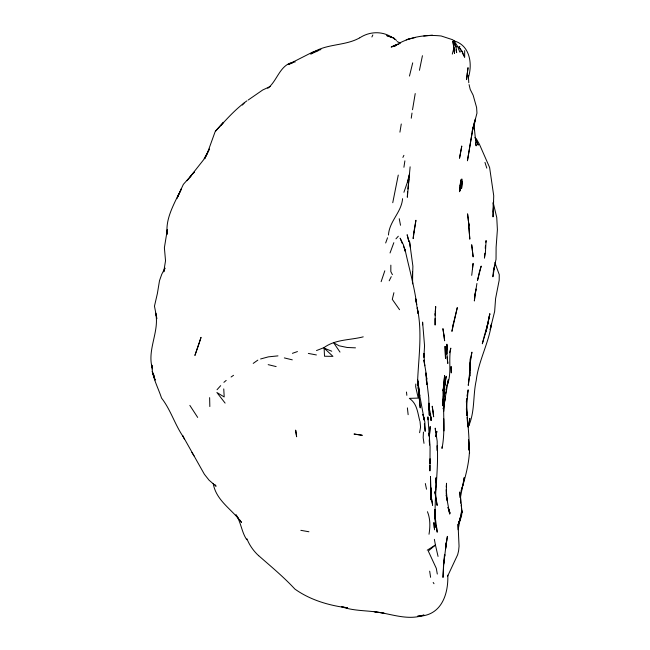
<?xml version="1.0" encoding="UTF-8"?>
<svg xmlns="http://www.w3.org/2000/svg" width="650" height="650" viewBox="0 0 650 650"><rect width="100%" height="100%" fill="white"/><g stroke="black" fill="none" stroke-linecap="round" stroke-linejoin="round"><path stroke-width="0.97" d="M390.845 265.143L390.821 271.611L392.429 274.698M462.28 52.853L464.661 57.094L464.677 50.627M426.831 378.763L426.376 378.812L426.368 380.673L426.831 378.763L425.856 372.954L428.732 397.516L429.276 415.236L428.976 403.138L429.301 409.63L429.317 408.769L430.625 414.464L430.731 420.079M429.942 465.368L429.918 470.909L430.064 458.843L429.967 463.507M468.325 75.636L468.788 82.745M423.857 357.167L423.898 353.632L424.694 365.763L423.954 360.108L425.937 372.312L426.798 384.442L426.376 378.812M436.02 477.587L435.841 488.101M443.438 395.785L443.202 405.827L443.43 395.614M446.704 353.852L446.932 344.183L446.672 353.917L446.859 345.337L446.631 351.293L447.809 363.447L447.038 356.923M469.698 375.009L468.276 385.352L469.771 371.402L469.641 374.197M417.625 380.372C418.722 356.257 422.419 331.931 417.267 307.897L418.096 313.56L415.683 298.886L416.731 304.574C414.261 285.943 409.037 268.019 405.08 249.722L405.153 251.574M443.202 405.827L443.438 395.639M429.975 463.434L430.073 446.769L427.911 416.861L427.993 419.819M412.425 282.604L412.896 266.207L409.459 240.963L410.256 247.041M435.809 482.828L435.947 478.213M434.639 509.673L435.752 527.369C433.233 500.077 438.839 472.875 437.247 445.608L437.255 450.613L437.182 441.212L435.224 428.147L435.638 432.843M446.217 494.301L446.534 483.251L446.241 486.964M485.436 245.797L485.257 248.365M167.221 234.081L167.359 229.418L164.385 247.764L165.531 260.78L163.743 271.741M446.387 386.823L446.257 390.512L446.526 388.001L446.217 389.902M402.577 198.664C401.513 212.355 389.358 221.041 388.456 235.04M412.441 281.019L412.506 271.789L412.644 283.871M443.211 389.87L443.471 407.566L443.211 389.87L444.616 375.594L443.17 390.788L443.251 389.033M443.349 399.368L442.967 404.95L444.324 393.152L443.04 401.294M423.442 432.087L423.174 437.677L423.987 443.332M407.607 191.734L407.331 197.259L410.118 166.831M435.191 314.868L435.289 312.999L435.11 325.065L435.012 318.589M415.813 384.036L415.675 386.709L418.243 398.092L409.321 398.352C417.194 403.618 417.576 412.62 419.746 420.745M435.183 315.583L435.695 306.564L435.216 312.138M442.122 446.599L442.008 448.443C446.282 426.701 441.366 404.454 444.933 382.655L443.284 400.229L444.259 388.221L446.176 376.269L443.617 392.844M434.509 529.799L433.916 522.494L434.265 527.898M423.914 357.037L424.548 345.702L422.598 322.067L422.622 324.87M408.98 178.831L407.94 188.963M429.341 436.678L430.194 426.506L429.366 436.516M444.283 557.212L444.511 554.45M484.851 253.232L484.445 258.107L485.404 252.566L486.094 240.533L485.875 242.287M469.641 364.926L469.788 363.212M493.293 272.196L492.895 276.794L494.853 265.046L493.334 271.213L496.031 259.326L496.113 247.252L497.396 229.653L496.754 217.539L493.131 202.345M447.801 575.193C448.492 594.839 440.936 616.273 417.633 616.216L424.076 615.079C407.55 620.986 390.731 613.567 374.238 611.65L384.272 613.34L382.33 613.031M435.809 488.954L435.191 493.114M443.625 563.631L444.015 559.967M466.318 402.22L466.765 398.223M472.469 268.938L473.111 263.372L471.721 275.356M429.008 534.243C430.235 526.719 430.406 518.879 427.44 511.712M468.423 77.407C472.591 63.984 470.015 45.63 454.569 41.047M444.665 400.148L443.284 408.858L448.419 379.446L446.94 385.816C452.189 373.734 448.167 360.612 450.808 348.124L449.573 352.714M469.446 451.799C468.747 465.262 465.01 478.497 461.021 491.319M443.649 563.566L444.795 554.678L444.226 558.48M445.543 548.917L446.615 540.613L443.519 565.411L442.991 577.452L443.942 560.398M445.534 548.998L447.403 536.364L445.729 546.154M435.134 493.041L435.532 490.262M467.878 426.701L467.049 417.503M411.247 118.211L411.994 113.059M403.918 167.278L404.877 160.875M435.167 493.285L435.549 490.758L435.11 493.594M474.996 295.417L476.929 283.473M415.22 93.559L412.523 109.736M435.858 436.629L436.849 431.332L435.898 436.694M399.929 132.145L401.269 123.996M445.599 393.697L445.908 391.804M472.29 131.471L467.431 160.786L473.192 126.75L472.217 131.349L476.962 113.124L476.604 107.494L473.135 95.184L470.194 89.383L469.081 84.63M419.599 432.689L420.566 427.148L420.03 421.501M466.993 396.224L468.154 389.838L466.383 409.126L467.009 415.634L466.513 403.528C466.984 419.087 469.576 434.566 469.056 450.214L468.52 439.887L469.584 453.034M488.597 320.06L489.848 313.674L486.753 328.916L482.316 343.785L483.689 338.333M419.445 70.297L422.435 55.705M458.632 522.624C463.718 513.207 460.728 502.093 459.867 491.912L459.94 497.526M443.284 408.858L445.608 396.939M489.734 314.251L485.834 331.947L488.312 321.937L483.917 337.423M398.263 175.077L392.754 202.694M409.467 76.066L412.709 62.855M393.9 292.711L392.291 299.349L399.563 309.709M458.575 523.697L460.541 516.969L458.128 529.742L458.039 524.136L459.054 546.219L458.599 550.842L457.657 554.726L447.622 576.168M452.294 54.096L453.968 47.742L452.887 41.202L456.04 47.019L456.666 52.666L455.991 49.839M458.697 523.299L460.541 516.969M384.808 270.806L381.136 281.686M407.396 182.179L409.606 173.769L408.306 179.644L403.926 192.286M163.857 271.733L164.97 268.068L161.744 274.316L159.51 280.637L157.398 293.434L154.464 306.174L156.902 318.671M199.582 341.9L201.045 337.334L194.903 355.461L199.298 342.818M473.525 124.971L475.556 118.633L474.435 124.166L474.443 129.773M461.256 490.214L463.344 483.957L464.238 477.547L460.59 496.706L460.655 503.181M390.041 252.964L393.827 242.694M470.421 359.361L471.924 352.137L470.031 364.089L469.869 370.549L470.348 358.507L469.844 376.155L469.633 372.442M176.898 198.689L181.488 188.606L177.539 196.901L178.206 195.065C172.396 207.204 165.539 220.106 167.18 234.008M385.669 242.978L387.546 237.778M468.13 427.05C475.183 412.531 472.753 395.866 476.223 380.461C478.449 361.099 488.605 343.509 491.433 324.131L490.141 329.656L494.65 311.415L495.593 298.537L499.184 280.239L499.257 274.633L494.861 262.576M177.539 196.901L183.365 184.356L194.269 172.153L193.066 173.582M371.906 36.985L372.832 34.97M402.894 157.422L403.894 155.342M389.179 280.792L391.259 276.673M215.589 130.894L223.519 122.289L215.118 131.739L206.903 154.456L204.628 158.811L209.406 149.021L203.531 159.835L189.605 177.442M458.689 522.454L459.192 521.601M187.037 180.724L191.254 175.727M217.043 389.699L220.683 385.653M395.956 238.834L398.312 236.234M242.344 105.056L244.172 103.058M220.773 125.637C228.719 116.716 237.185 107.908 246.903 100.831M267.776 88.319C277.932 80.291 279.971 63.269 295.23 61.953M223.893 382.346L226.192 380.421M248.162 100.043L262.722 89.984L270.278 86.466M253.216 363.391L257.822 360.124M231.107 377.008L233.537 375.31M427.229 550.192L435.435 545.025L434.371 539.346M359.531 37.936C344.362 46.418 325.171 43.274 310.7 54.047L318.126 50.789M324.155 347.498C335.782 339.154 350.098 340.267 363.22 336.838M398.718 43.501C411.474 36.538 426.896 34.393 441.212 35.994L452.969 39.837M398.003 43.972L391.162 47.052L395.817 45.606M359.783 37.822C369.736 31.232 382.704 30.875 392.608 37.765L386.726 35.596L393.648 37.936L396.5 40.43M316.509 350.553L323.716 347.742M292.541 62.993L288.023 64.594L313.024 51.894L320.921 49.571M292.402 353.332L297.448 351.577M460.858 50.31L458.949 46.922L459.891 46.597M464.661 57.094L462.069 51.309L459.745 52.016L457.519 46.256L453.741 40.398L454.862 45.118M395.891 45.492L392.226 46.572L395.988 45.484M260.609 358.971L268.426 356.85L277.973 355.875M408.712 39.089L406.226 39.739L414.879 37.611M395.159 45.078L398.848 44.379M432.445 35.124L423.751 36.034M355.477 347.848L347.116 347.474L339.097 345.8L333.669 342.802L339.991 352.089M308.921 531.765L300.844 530.327M375.806 611.918C364.398 610.423 352.633 610.732 341.689 606.751L347.588 607.856C329.022 605.54 310.204 600.023 294.873 589.054C283.717 577.005 271.066 566.564 258.733 555.726M308.344 353.413L316.404 354.949M284.334 357.914L292.281 359.84M268.182 364.65L276.136 366.584M324.123 348.083L332.946 356.363L324.521 356.241L324.123 348.083L331.752 351.236M456.584 46.264L457.031 46.491M397.126 41.519L400.433 43.249M258.659 555.709C253.695 551.184 249.413 545.196 246.951 538.809M184.389 439.067L182.715 435.76L204.376 474.264L209.072 480.188L216.076 486.265L215.044 484.729M225.111 403.098L216.897 392.527L224.193 396.947L223.754 388.928M238.176 517.863L235.934 514.776C241.158 522.372 241.532 532.114 246.781 539.744M239.306 519.399L241.548 522.486C232.042 509.364 216.117 500.679 213.216 483.543M458.949 46.922L462.069 51.309M393.648 37.936L394.558 39.301M189.841 405.381L197.681 417.422M433.184 582.457L433.997 583.716M191.88 452.424L194.017 455.886M183.138 436.613C174.777 424.393 170.674 409.76 161.541 398.068C157.991 387.181 151.881 376.789 151.873 365.072L152.393 367.9M476.157 138.515L479.456 144.349L489.604 167.456L493.732 195.772L493.017 216.897L493.569 201.362L493.488 206.968L493.017 203.239M474.971 137.386L478.246 145.129L475.906 139.36M402.334 243.498L400.132 238.176L403.423 244.863L405.267 250.591L403.431 246.155M453.741 40.398L456.04 47.019M484.973 162.403L486.793 168.131M448.094 507.431L450.052 513.24L448.118 507.504L449.735 514.085L446.217 495.235L447.306 500.736L446.201 489.694M430.024 414.521L431.283 419.25L430.073 413.562L431.186 420.331L430.073 413.562M417.666 380.689L419.746 395.614L418.218 387.481L424.288 420.071L422.939 414.367L424.848 421.915L425.181 431.34L424.352 423.832M438.051 556.416L435.435 545.025L428.269 551.013L436.312 568.376L437.304 574.048M418.259 388.131L418.689 389.935M156.561 316.875L155.675 313.186C159.697 331.776 146.534 350.188 152.506 368.875M423.589 417.064L424.288 420.071M429.244 410.012L429.634 411.743M475.507 143.032L476.141 145.852L474.411 128.911M425.336 483.535L426.506 489.223M399.238 218.709L400.522 225.266M435.159 494.187L437.157 505.473L435.142 491.335M417.649 380.705L419.266 393.794M417.974 382.558L418.982 389.09M418.324 388.919L420.217 407.916L417.568 379.502L418.316 386.027M429.674 571.171L430.601 577.314M435.589 520.024L437.198 532.212L436.378 525.688M452.887 41.202L454.504 53.389L453.968 47.742M434.923 516.222L434.493 512.501M435.167 518.082L435.524 520.886L434.647 509.754M406.477 392.015L406.843 395.314M407.387 407.891L408.143 414.684M429.301 440.375L429.561 445.006L429.341 438.953M429.227 435.931L429.114 432.9L429.163 435.711M435.24 518.375L435.037 509.632L435.037 515.247M209.633 397.637L209.828 406.559M434.59 509.681L434.688 514.361L434.647 510.331M443.991 430.893L443.779 418.803M493.496 205.392L493.309 212.233L493.496 205.392M430.893 493.399L430.836 499.866L430.495 476.556L430.828 494.26L430.966 487.801L430.893 493.399M443.788 408.029L443.657 411.491L443.991 405.023L443.788 408.029M462.012 183.706L461.581 188.427L462.272 180.895L462.012 183.706M460.086 185.299L459.493 191.734L460.939 179.749L460.086 185.299M474.971 294.556L474.354 300.983L475.971 289.014L474.971 294.556M460.817 184.486L460.2 190.913L461.874 178.953L460.817 184.486M413.839 232.204L413.132 238.623L415.935 220.269L413.839 232.204M469.755 418.389L468.886 425.246L469.755 418.389M467.317 73.231L466.554 79.649L468.016 67.665L467.317 73.231M461.931 512.696L461.484 516.173L459.712 521.146L461.76 510.583L461.931 512.696L461.346 505.253L461.931 512.696M453.034 324.984L451.921 331.378L457.299 307.588L453.034 324.984M461.76 146.169L459.55 158.096L461.76 146.169M479.489 271.57L477.506 280.499L481.195 266.077L479.489 271.57M362.131 435.264L354.006 434.038L362.148 435.264M295.831 430.828L295.523 430.121L296.627 436.759L295.831 430.828M155.082 379.909L152.246 371.572L155.082 379.909M407.509 236.088L407.144 234.723L408.947 241.792L407.509 236.088M432.616 505.164L430.893 494.821L432.616 505.164M154.123 377.301L153.571 374.498L154.123 377.301M443.974 335.156L442.918 328.616L444.624 340.803L443.974 335.156M432.981 411.174L432.218 406.226L433.648 416.821L432.981 411.174M472.493 251.257L471.681 244.733L473.143 256.912L472.493 251.257M468.358 220.358L467.577 213.842L469.007 226.013L468.358 220.358M469.804 239.005L468.577 222.991L469.804 239.005M445.51 358.548L445.055 346.442L445.51 358.548M451.279 372.775L451.108 366.649L451.279 372.775"/></g></svg>
